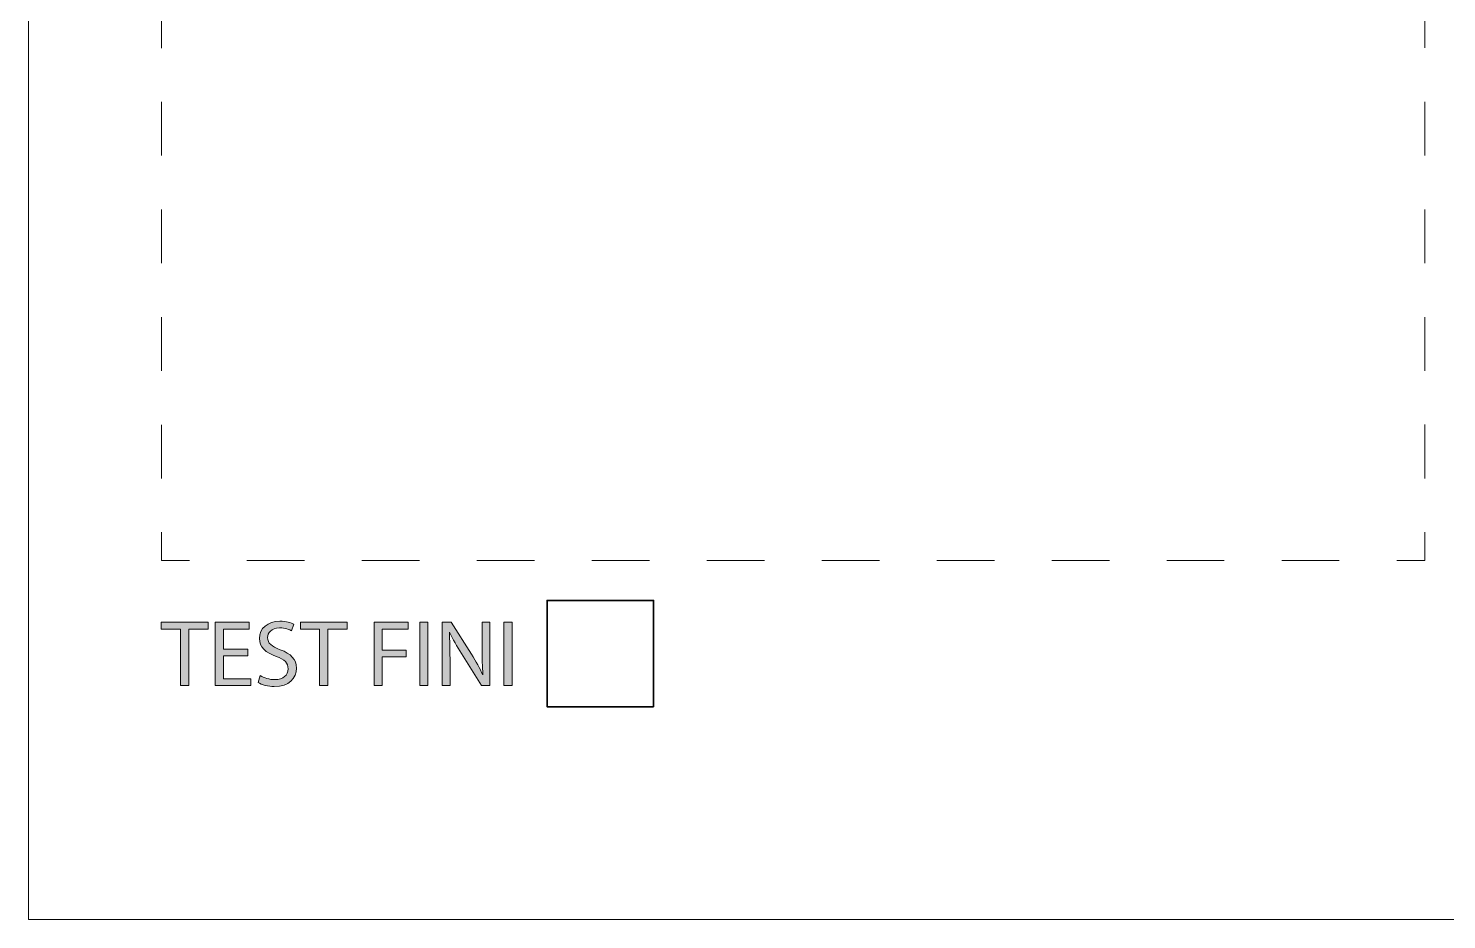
# Model space of a CAD drawing. Header units: inches. Extents: x 0 to 360, y -268 to 0.
# Drawn here: x 0 to 106.6, y -268 to -201 of the extents above; entities that cross this region are included whole.
import ezdxf

# ---------------------------------------------------------------- set-up
doc = ezdxf.new("R2010")
doc.units = ezdxf.units.IN
doc.header["$MEASUREMENT"] = 0
for name, pattern in [('AI-Linetype-1', [8.644467, 4.322234, -4.322234]), ('AI-Linetype-2', [8.090112, 4.045056, -4.045056]), ('AI-Linetype-3', [8.644467, 4.322234, -4.322234]), ('AI-Linetype-4', [8.090112, 4.045056, -4.045056])]:
    doc.linetypes.add(name, pattern=pattern)
doc.layers.add('Layer 1', color=7, linetype='Continuous')

# ---------------------------------------------------------------- blocks, each defined once
blk = doc.blocks.new('block 3')
at = {"layer": 'Layer 1', "color": 250, "lineweight": 9}
for points in [[(10, -170.12), (10, -168), (12.12, -168)], [(102.88, -168), (105, -168), (105, -170.12)], [(12.12, -241), (10, -241), (10, -238.88)], [(105, -238.88), (105, -241), (102.88, -241)]]:
    blk.add_lwpolyline(points, dxfattribs=at)
at = {"layer": 'Layer 1', "color": 250, "linetype": 'AI-Linetype-3', "lineweight": 9}
blk.add_lwpolyline([(16.44, -168), (100.72, -168)], dxfattribs=at)
at = {"layer": 'Layer 1', "color": 250, "linetype": 'AI-Linetype-2', "lineweight": 9}
blk.add_lwpolyline([(10, -234.84), (10, -172.14)], dxfattribs=at)
at = {"layer": 'Layer 1', "color": 250, "linetype": 'AI-Linetype-4', "lineweight": 9}
blk.add_lwpolyline([(105, -174.16), (105, -236.86)], dxfattribs=at)
at = {"layer": 'Layer 1', "color": 250, "linetype": 'AI-Linetype-1', "lineweight": 9}
blk.add_lwpolyline([(98.56, -241), (14.28, -241)], dxfattribs=at)
blk = doc.blocks.new('block 2')
at = {"layer": 'Layer 1'}
blk.add_blockref('block 3', (0, 0), dxfattribs=at)
blk = doc.blocks.new('block 16')
at = {"layer": 'Layer 1'}
h = blk.add_hatch(color=250, dxfattribs=at)
h.dxf.hatch_style = 2
h.paths.add_polyline_path([(11.44, -246.17), (9.99, -246.17), (9.99, -245.64), (13.51, -245.64), (13.51, -246.17), (12.06, -246.17), (12.06, -250.4), (11.44, -250.4)])
h = blk.add_hatch(color=250, dxfattribs=at)
h.dxf.hatch_style = 2
h.paths.add_polyline_path([(16.5, -248.17), (14.66, -248.17), (14.66, -249.89), (16.72, -249.89), (16.72, -250.4), (14.04, -250.4), (14.04, -245.64), (16.61, -245.64), (16.61, -246.16), (14.66, -246.16), (14.66, -247.66), (16.5, -247.66)])
h = blk.add_hatch(color=250, dxfattribs=at)
h.dxf.hatch_style = 2
edge = h.paths.add_edge_path()
edge.add_spline(control_points=[(17.44, -249.65), (17.71, -249.83), (18.11, -249.96), (18.53, -249.96), (19.16, -249.96), (19.53, -249.63), (19.53, -249.15), (19.53, -248.71), (19.27, -248.45), (18.63, -248.21), (17.85, -247.93), (17.37, -247.52), (17.37, -246.86), (17.37, -246.12), (17.99, -245.57), (18.91, -245.57), (19.39, -245.57), (19.75, -245.68), (19.96, -245.8), (19.96, -245.8), (19.79, -246.3), (19.79, -246.3), (19.64, -246.21), (19.32, -246.07), (18.89, -246.07), (18.24, -246.07), (17.99, -246.46), (17.99, -246.79), (17.99, -247.23), (18.28, -247.45), (18.94, -247.71), (19.74, -248.02), (20.15, -248.4), (20.15, -249.1), (20.15, -249.84), (19.61, -250.48), (18.49, -250.48), (18.03, -250.48), (17.53, -250.34), (17.27, -250.17), (17.27, -250.17), (17.44, -249.65), (17.44, -249.65)], knot_values=[0, 0, 0, 0, 1, 1, 1, 2, 2, 2, 3, 3, 3, 4, 4, 4, 5, 5, 5, 6, 6, 6, 7, 7, 7, 8, 8, 8, 9, 9, 9, 10, 10, 10, 11, 11, 11, 12, 12, 12, 13, 13, 13, 14, 14, 14, 14], degree=3, periodic=1)
h = blk.add_hatch(color=250, dxfattribs=at)
h.dxf.hatch_style = 2
h.paths.add_polyline_path([(21.9, -246.17), (20.45, -246.17), (20.45, -245.64), (23.97, -245.64), (23.97, -246.17), (22.52, -246.17), (22.52, -250.4), (21.9, -250.4)])
h = blk.add_hatch(color=250, dxfattribs=at)
h.dxf.hatch_style = 2
h.paths.add_polyline_path([(25.99, -245.64), (28.55, -245.64), (28.55, -246.16), (26.61, -246.16), (26.61, -247.74), (28.4, -247.74), (28.4, -248.25), (26.61, -248.25), (26.61, -250.4), (25.99, -250.4)])
h = blk.add_hatch(color=250, dxfattribs=at)
h.dxf.hatch_style = 2
h.paths.add_polyline_path([(30.04, -245.64), (30.04, -250.4), (29.42, -250.4), (29.42, -245.64)])
h = blk.add_hatch(color=250, dxfattribs=at)
h.dxf.hatch_style = 2
edge = h.paths.add_edge_path()
edge.add_spline(control_points=[(31.12, -250.4), (31.12, -250.4), (31.12, -245.64), (31.12, -245.64), (31.12, -245.64), (31.79, -245.64), (31.79, -245.64), (31.79, -245.64), (33.31, -248.05), (33.31, -248.05), (33.66, -248.61), (33.94, -249.11), (34.16, -249.6), (34.16, -249.6), (34.18, -249.59), (34.18, -249.59), (34.12, -248.95), (34.11, -248.38), (34.11, -247.63), (34.11, -247.63), (34.11, -245.64), (34.11, -245.64), (34.11, -245.64), (34.69, -245.64), (34.69, -245.64), (34.69, -245.64), (34.69, -250.4), (34.69, -250.4), (34.69, -250.4), (34.07, -250.4), (34.07, -250.4), (34.07, -250.4), (32.56, -247.99), (32.56, -247.99), (32.23, -247.46), (31.91, -246.91), (31.67, -246.4), (31.67, -246.4), (31.65, -246.41), (31.65, -246.41), (31.69, -247.01), (31.7, -247.58), (31.7, -248.37), (31.7, -248.37), (31.7, -250.4), (31.7, -250.4), (31.7, -250.4), (31.12, -250.4), (31.12, -250.4)], knot_values=[0, 0, 0, 0, 1, 1, 1, 2, 2, 2, 3, 3, 3, 4, 4, 4, 5, 5, 5, 6, 6, 6, 7, 7, 7, 8, 8, 8, 9, 9, 9, 10, 10, 10, 11, 11, 11, 12, 12, 12, 13, 13, 13, 14, 14, 14, 15, 15, 15, 16, 16, 16, 16], degree=3, periodic=1)
h = blk.add_hatch(color=250, dxfattribs=at)
h.dxf.hatch_style = 2
h.paths.add_polyline_path([(36.37, -245.64), (36.37, -250.4), (35.75, -250.4), (35.75, -245.64)])
at = {"layer": 'Layer 1', "lineweight": 0}
for points in [[(11.44, -246.17), (9.99, -246.17), (9.99, -245.64), (13.51, -245.64), (13.51, -246.17), (12.06, -246.17), (12.06, -250.4), (11.44, -250.4), (11.44, -246.17)], [(16.5, -248.17), (14.66, -248.17), (14.66, -249.89), (16.72, -249.89), (16.72, -250.4), (14.04, -250.4), (14.04, -245.64), (16.61, -245.64), (16.61, -246.16), (14.66, -246.16), (14.66, -247.66), (16.5, -247.66), (16.5, -248.17)], [(21.9, -246.17), (20.45, -246.17), (20.45, -245.64), (23.97, -245.64), (23.97, -246.17), (22.52, -246.17), (22.52, -250.4), (21.9, -250.4), (21.9, -246.17)], [(25.99, -245.64), (28.55, -245.64), (28.55, -246.16), (26.61, -246.16), (26.61, -247.74), (28.4, -247.74), (28.4, -248.25), (26.61, -248.25), (26.61, -250.4), (25.99, -250.4), (25.99, -245.64)], [(30.04, -245.64), (30.04, -250.4), (29.42, -250.4), (29.42, -245.64), (30.04, -245.64)], [(36.37, -245.64), (36.37, -250.4), (35.75, -250.4), (35.75, -245.64), (36.37, -245.64)]]:
    blk.add_lwpolyline(points, dxfattribs=at)
for points, knots in [([(17.44, -249.65), (17.71, -249.83), (18.11, -249.96), (18.53, -249.96), (19.16, -249.96), (19.53, -249.63), (19.53, -249.15), (19.53, -248.71), (19.27, -248.45), (18.63, -248.21), (17.85, -247.93), (17.37, -247.52), (17.37, -246.86), (17.37, -246.12), (17.99, -245.57), (18.91, -245.57), (19.39, -245.57), (19.75, -245.68), (19.96, -245.8), (19.96, -245.8), (19.79, -246.3), (19.79, -246.3), (19.64, -246.21), (19.32, -246.07), (18.89, -246.07), (18.24, -246.07), (17.99, -246.46), (17.99, -246.79), (17.99, -247.23), (18.28, -247.45), (18.94, -247.71), (19.74, -248.02), (20.15, -248.4), (20.15, -249.1), (20.15, -249.84), (19.61, -250.48), (18.49, -250.48), (18.03, -250.48), (17.53, -250.34), (17.27, -250.17), (17.27, -250.17), (17.44, -249.65), (17.44, -249.65)], [0, 0, 0, 0, 1, 1, 1, 2, 2, 2, 3, 3, 3, 4, 4, 4, 5, 5, 5, 6, 6, 6, 7, 7, 7, 8, 8, 8, 9, 9, 9, 10, 10, 10, 11, 11, 11, 12, 12, 12, 13, 13, 13, 14, 14, 14, 14]), ([(31.12, -250.4), (31.12, -250.4), (31.12, -245.64), (31.12, -245.64), (31.12, -245.64), (31.79, -245.64), (31.79, -245.64), (31.79, -245.64), (33.31, -248.05), (33.31, -248.05), (33.66, -248.61), (33.94, -249.11), (34.16, -249.6), (34.16, -249.6), (34.18, -249.59), (34.18, -249.59), (34.12, -248.95), (34.11, -248.38), (34.11, -247.63), (34.11, -247.63), (34.11, -245.64), (34.11, -245.64), (34.11, -245.64), (34.69, -245.64), (34.69, -245.64), (34.69, -245.64), (34.69, -250.4), (34.69, -250.4), (34.69, -250.4), (34.07, -250.4), (34.07, -250.4), (34.07, -250.4), (32.56, -247.99), (32.56, -247.99), (32.23, -247.46), (31.91, -246.91), (31.67, -246.4), (31.67, -246.4), (31.65, -246.41), (31.65, -246.41), (31.69, -247.01), (31.7, -247.58), (31.7, -248.37), (31.7, -248.37), (31.7, -250.4), (31.7, -250.4), (31.7, -250.4), (31.12, -250.4), (31.12, -250.4)], [0, 0, 0, 0, 1, 1, 1, 2, 2, 2, 3, 3, 3, 4, 4, 4, 5, 5, 5, 6, 6, 6, 7, 7, 7, 8, 8, 8, 9, 9, 9, 10, 10, 10, 11, 11, 11, 12, 12, 12, 13, 13, 13, 14, 14, 14, 15, 15, 15, 16, 16, 16, 16])]:
    blk.add_open_spline(points, degree=3, knots=knots, dxfattribs=at)

msp = doc.modelspace()

# ---------------------------------------------------------------- linework, layer by layer
at = {"layer": 'Layer 1', "color": 250, "lineweight": 9}
msp.add_lwpolyline([(360, -268), (0, -268), (0, 0), (360, 0), (360, -268)], dxfattribs=at)
at = {"layer": 'Layer 1', "color": 250, "lineweight": 35}
msp.add_lwpolyline([(47, -252), (39, -252), (39, -244), (47, -244), (47, -252)], dxfattribs=at)

# ---------------------------------------------------------------- block references
at = {"layer": 'Layer 1'}
for name in ['block 2', 'block 16']:
    msp.add_blockref(name, (0, 0), dxfattribs=at)

doc.saveas('drawing.dxf')
